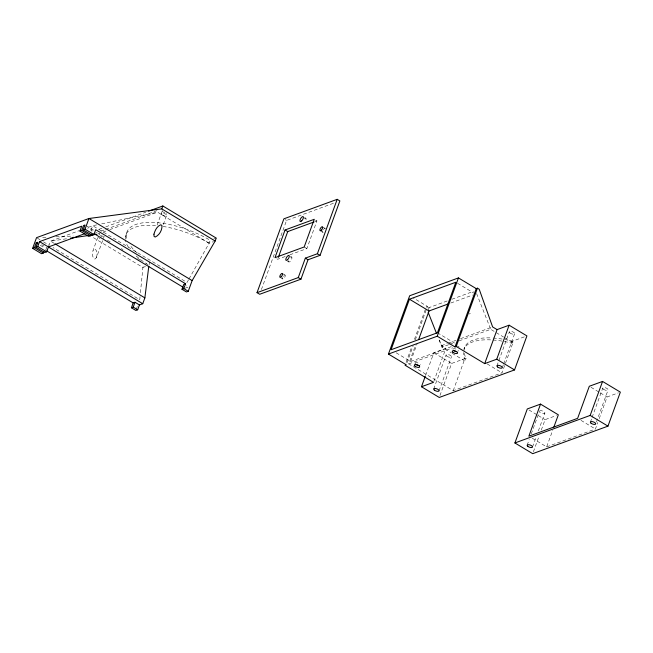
<?xml version="1.0" encoding="UTF-8"?>
<svg xmlns="http://www.w3.org/2000/svg" width="653" height="653" viewBox="0 0 653 653"><rect width="100%" height="100%" fill="white"/><g stroke="black" fill="none" stroke-linecap="round" stroke-linejoin="round"><path stroke-width="0.49" stroke-dasharray="3.27 2.45" d="M140.052 296.731L139.75 299.76L53.024 247.577M140.444 292.691L142.901 267.444L143.701 265.257M97.697 237.708L93.069 250.417C92.204 253.144 91.902 257.657 94.873 259.102L96.448 257.633L102.692 240.475M96.448 257.633C97.313 254.907 97.615 250.401 94.644 248.948L93.069 250.417M45.743 250.066L46.624 247.634L41.776 244.712M48.738 246.14L50.559 241.145L79.299 230.631M103.386 238.565L104.186 236.378M125.449 236.549L126.511 233.635M157.087 225.114L162.319 210.756M163.307 224.518L167.144 213.98M149.194 264.506L149.986 262.326L146.55 263.583M136.183 309.563L137.807 305.106M188.986 278.978L209.14 243.21L210.201 240.296A56.558 22.912 20 0 0 151.349 222.371A56.558 22.912 20 0 0 127.008 239.186M261.412 289.54L286.569 220.428L335.103 202.675M289.891 254.801L306.853 248.597L316.934 220.902L314.926 219.702M406.084 362.342L411.651 347.053M414.426 339.405L426.262 306.91L427.462 306.469L413.055 297.801M406.941 362.856L413.202 345.657M415.284 339.919L427.462 306.469M504.402 337.552L512.956 342.703L501.994 372.822L453.215 390.665L408.729 363.901L415.675 344.817M428.115 310.648L429.241 307.539M396.175 352.808L410.639 361.517L417.234 343.396M425.593 375.41L433.845 352.734L445.893 348.335L441.436 345.657L439.428 340.001M442.644 345.217L441.934 347.159L451.345 352.816M433.853 381.401L445.893 348.335M433.706 389.017L446.089 355.003M439.069 390.78L451.443 356.775M439.951 395.563L451.639 363.443L466.095 358.154A56.754 22.994 20 0 1 464.095 352.359M464.667 347.249L463.957 349.192A56.754 22.994 20 0 1 511.748 343.143L512.956 342.703M453.215 390.665L464.185 360.538L465.385 360.097L466.095 358.154M496.933 365.884L509.316 331.879M502.288 367.655L503.324 364.823M503.667 363.876L514.67 333.642M511.748 343.143L512.458 341.201L525.102 336.573M527.151 445.232L529.208 439.567M531.273 433.894L539.182 412.165M532.505 447.003L536.284 436.612M538.35 430.939L544.888 412.99M533.387 451.786L539.239 435.722M541.296 430.058L545.084 419.659L556.438 415.512M532.252 438.22L546.659 446.881L552.838 429.903M590.369 422.107L591.749 418.328M592.091 417.381L602.752 388.094M596.418 421.985L608.106 389.865M546.659 446.881L595.43 429.045L597.838 422.442M599.209 418.671L607.102 396.975L618.456 392.82M188.497 279.851L187.019 282.471L92.71 225.726L86.963 227.832M99.134 229.276L101.99 228.232M105.794 226.844L145.725 212.233M95.224 233.235L97.126 232.541M100.929 231.146L104.733 229.758M105.68 229.407L157.022 210.633M97.321 234.19L99.232 233.488M103.052 232.093L105.925 231.04M109.745 229.644L157.536 212.168L209.14 243.21L213.441 241.643M213.645 239.039L216.225 238.092M145.488 266.497L142.901 267.444L92.097 236.876M315.048 221.596L316.934 220.902M184.897 288.3L188.211 287.091L185.991 285.753M285.181 256.523L277.647 259.282L275.648 258.074M447.158 300.984L428.041 307.979L426.262 306.91M451.876 299.262L473.564 291.328M450.799 303.025L472.56 295.066M469.172 313.987L470.38 313.546M441.436 345.657L447.362 343.486M448.301 343.143L455.843 340.384M460.561 338.662L491.676 327.275M448.635 344.711L441.934 347.159L438.596 338.695M449.59 344.36L454.374 342.613M459.149 340.858L490.713 329.316L503.545 337.038M410.639 361.517L451.329 346.629M408.729 363.901L452.725 347.804M96.693 224.893L92.71 225.726L90.587 231.554L92.391 230.893L87.535 227.979M101.68 223.848L157.536 212.168M66.475 238.778L50.559 241.145L54.052 243.243M42.657 237.39L47.751 237.17M55.897 236.81L73.218 236.043M457.524 283.271L473.694 293.001M591.006 387.286L599.478 392.388M600.327 392.894L607.102 396.975M322.476 226.836L325.145 228.444M304.543 217.473L305.882 218.273M320.721 231.04L322.721 232.248M285.23 219.62L286.569 220.428M304.184 246.989L306.853 248.597M437.428 332.777L454.455 343.021M457.5 346.057L459.247 347.11M487.162 363.901L501.994 372.822M581.023 420.377L595.43 429.045M452.203 353.338L464.185 360.538M290.397 256.343L291.736 257.143M287.361 261.102L288.699 261.902M433.845 352.734L451.639 363.443M528.979 409.978L537.452 415.071M538.301 415.586L545.084 419.659M282.398 273.509L285.067 275.117M280.635 277.713L282.635 278.921M85.804 225.481L93.893 230.346M107.402 240.255L110.863 242.336M121.246 248.581L122.976 249.626M137.677 258.474L141.138 260.555M37.409 238.182L40.013 239.749M43.482 241.839L48.681 244.965M40.266 245.267L45.122 248.189M476.6 293.581L490.713 329.316M148.043 264.702A56.558 22.912 20 0 1 135.285 255.192M128.315 247.079A56.558 22.912 20 0 1 125.482 240.165M125.36 239.227A56.558 22.912 20 0 1 155.561 225.538M163.03 226.436A56.558 22.912 20 0 1 209.14 243.21M99.827 238.565A2.824 1.143 20 0 1 99.199 238.239M98.676 237.872A2.824 1.143 20 0 1 98.293 237.496M100.897 236.541A2.824 1.143 20 0 1 101.582 236.802M137.097 252.972A56.558 22.912 20 0 1 129.923 244.989M103.525 236.206A2.824 1.143 20 0 1 100.26 235.317M99.738 234.958A2.824 1.143 20 0 1 99.542 233.431M166.752 213.074A2.824 1.143 20 0 1 166.172 213.074M164.801 212.788A2.824 1.143 20 0 1 162.581 211.45M162.36 211.082A2.824 1.143 20 0 1 162.458 210.495M465.385 360.097A56.754 22.994 20 0 1 463.295 352.506M464.005 350.563A56.754 22.994 20 0 1 492.207 337.968M493.203 338.034A56.754 22.994 20 0 1 502.834 339.176M504.728 339.503A56.754 22.994 20 0 1 512.458 341.201M452.962 349.298A2.824 1.143 20 0 1 454.798 348.784A2.824 1.143 20 0 1 457.671 350M458.055 350.375A2.824 1.143 20 0 1 458.324 351.061M415.03 363.174A2.824 1.143 20 0 1 416.859 362.66A2.824 1.143 20 0 1 419.74 363.868M420.344 364.611A2.824 1.143 20 0 1 420.385 364.937M290.683 257.323A2.824 1.118 -59 0 1 291.85 258.564A2.824 1.118 -59 0 1 289.467 261.894A2.824 1.118 -59 0 1 288.708 260.074M304.38 218.828A2.824 1.118 -59 0 1 306.053 218.551A2.824 1.118 -59 0 1 305.22 221.391M284.218 275.256A2.261 0.898 -59 0 1 285.157 276.243A2.261 0.898 -59 0 1 283.247 278.913A2.261 0.898 -59 0 1 282.643 277.46M283.157 276.423A2.261 0.898 -59 0 1 283.5 275.958M323.945 228.885A2.261 0.898 -59 0 1 325.284 228.656M323.227 232.288A2.261 0.898 -59 0 1 322.729 230.787M323.243 229.758A2.261 0.898 -59 0 1 323.586 229.285M539.525 411.219A2.824 1.143 20 0 1 543.508 411.439A2.824 1.143 20 0 1 543.778 413.553A2.824 1.143 20 0 1 539.566 411.545M161.903 214.747A2.824 1.143 20 0 0 166.474 215.71A2.824 1.143 20 0 0 163.421 213.221A2.824 1.143 20 0 0 161.903 214.747M509.96 332.948A2.824 1.143 20 0 0 514.531 333.912A2.824 1.143 20 0 0 511.487 331.422A2.824 1.143 20 0 0 509.96 332.948M446.734 356.073A2.824 1.143 20 0 0 451.305 357.036A2.824 1.143 20 0 0 448.26 354.555A2.824 1.143 20 0 0 446.734 356.073M603.405 389.164A2.824 1.143 20 0 0 607.967 390.127A2.824 1.143 20 0 0 604.923 387.645A2.824 1.143 20 0 0 603.405 389.164"/><path stroke-width="0.98" d="M139.44 304.935L134.991 302.257L133.179 302.919L131.416 307.775L135.865 310.453L137.669 309.791L139.44 304.935L142.746 303.718L144.868 297.89L148.802 266.228M43.947 251.421L43.351 253.046L41.547 253.707L32.65 248.352L36.544 237.659L88.93 218.502L161.773 208.895L215.164 241.014L192.137 280.602L188.252 291.287L186.448 291.948L181.991 289.271L183.762 284.414L185.566 283.753L95.705 229.685L93.934 234.541L92.13 235.202L83.233 229.848L84.996 224.991L83.494 225.546L81.723 230.403L79.919 231.064L88.816 236.419L90.62 235.757L91.216 234.133M32.65 248.352L34.454 247.691L36.225 242.834L37.727 242.279L35.964 247.144L44.861 252.491L46.665 251.829L48.436 246.973L84.841 233.66M35.964 247.144L37.768 246.483L39.539 241.618L81.69 226.207L79.919 231.064M83.233 229.848L85.037 229.187L88.93 218.502L192.137 280.602M161.773 208.895L162.834 205.973L216.225 238.092L215.164 241.014M131.416 307.775L133.22 307.114L134.991 302.257M181.991 289.271L183.803 288.61L185.566 283.753M257.021 292.675L283.9 218.82L337.193 199.328L339.862 200.936L320.052 255.347L308.012 259.755L300.935 279.19L259.69 294.274L257.021 292.675L298.266 277.582L305.343 258.147L317.382 253.748L337.193 199.328M285.059 229.978L274.978 257.674L304.184 246.989L314.264 219.294L285.059 229.978L287.728 231.586L314.101 221.938M278.341 257.372L287.728 231.586M421.471 386.747L433.51 382.34L405.04 365.215L406.239 364.774L388.445 354.065L409.668 295.76L458.439 277.917L476.241 288.626L477.441 288.185L479.22 289.255L492.623 326.933L497.072 329.61L509.111 325.202L526.914 335.911L514.531 369.925L439.265 397.457L421.471 386.747L425.25 376.357M409.455 299.205L391.065 349.739L437.428 332.777L455.827 282.251L409.455 299.205L429.029 310.983L447.958 304.061M418.622 339.584L429.029 310.983M388.445 354.065L437.224 336.222L458.439 277.917M437.224 336.222L455.019 346.931L476.241 288.626M455.019 346.931L456.218 346.49L477.441 288.185M456.218 346.49L484.689 363.623L497.072 329.61M484.689 363.623L496.737 359.215L509.111 325.202M540.537 404.109L528.865 436.18L577.636 418.336L589.308 386.266L602.556 381.425L620.35 392.127L607.967 426.14L532.701 453.672L514.907 442.963L527.289 408.958L540.537 404.109L558.331 414.818L553.866 427.078M514.907 442.963L590.173 415.43L602.556 381.425M148.574 211.188L162.834 205.973M70.459 238.182L88.367 235.521M90.351 235.227L96.326 234.337M496.737 359.215L514.531 369.925M590.173 415.43L607.967 426.14M317.382 253.748L320.052 255.347M305.343 258.147L308.012 259.755M298.266 277.582L300.935 279.19M94.081 233.66L183.15 287.255M85.037 229.187L93.934 234.541M183.803 288.61L188.252 291.287M81.723 230.403L90.62 235.757M54.925 243.773L144.868 297.89M39.539 241.618L142.746 303.718M36.225 242.834L37.841 243.806M46.804 250.948L133.179 302.919M37.768 246.483L46.665 251.829M34.454 247.691L43.351 253.046M133.22 307.114L137.669 309.791M428.205 312.363L436.367 333.054M456.814 351.616A2.824 1.143 20 0 1 453.615 350.367M419.463 365.492A2.824 1.143 20 0 1 415.292 363.868M153.945 234.198L154.043 236.345L155.194 237.039C159.381 235.219 162.377 229.987 161.928 225.456L160.777 224.763C156.965 226.191 154.932 230.468 153.945 234.198M497.586 366.953A2.824 1.143 20 0 0 502.149 367.925A2.824 1.143 20 0 0 499.104 365.435A2.824 1.143 20 0 0 497.586 366.953M434.359 390.086A2.824 1.143 20 0 0 438.922 391.049A2.824 1.143 20 0 0 435.877 388.559A2.824 1.143 20 0 0 434.359 390.086M452.904 352.31A2.824 1.143 20 0 0 457.475 353.273A2.824 1.143 20 0 0 454.431 350.792A2.824 1.143 20 0 0 452.904 352.31M414.973 366.186A2.824 1.143 20 0 0 419.536 367.149A2.824 1.143 20 0 0 416.492 364.668A2.824 1.143 20 0 0 414.973 366.186M287.532 259.747A2.824 1.118 -59 0 0 289.067 255.543A2.824 1.118 -59 0 0 286.038 258.474A2.824 1.118 -59 0 0 287.532 259.747M301.678 220.877A2.824 1.118 -59 0 0 303.212 216.674A2.824 1.118 -59 0 0 300.184 219.604A2.824 1.118 -59 0 0 301.678 220.877M281.165 276.872A2.261 0.898 -59 0 0 282.398 273.509A2.261 0.898 -59 0 0 279.974 275.852A2.261 0.898 -59 0 0 281.165 276.872M321.252 230.199A2.261 0.898 -59 0 0 322.476 226.836A2.261 0.898 -59 0 0 320.06 229.179A2.261 0.898 -59 0 0 321.252 230.199M527.795 446.301A2.824 1.143 20 0 0 532.366 447.264A2.824 1.143 20 0 0 529.314 444.783A2.824 1.143 20 0 0 527.795 446.301M591.022 423.177A2.824 1.143 20 0 0 595.593 424.14A2.824 1.143 20 0 0 592.54 421.658A2.824 1.143 20 0 0 591.022 423.177"/></g></svg>
